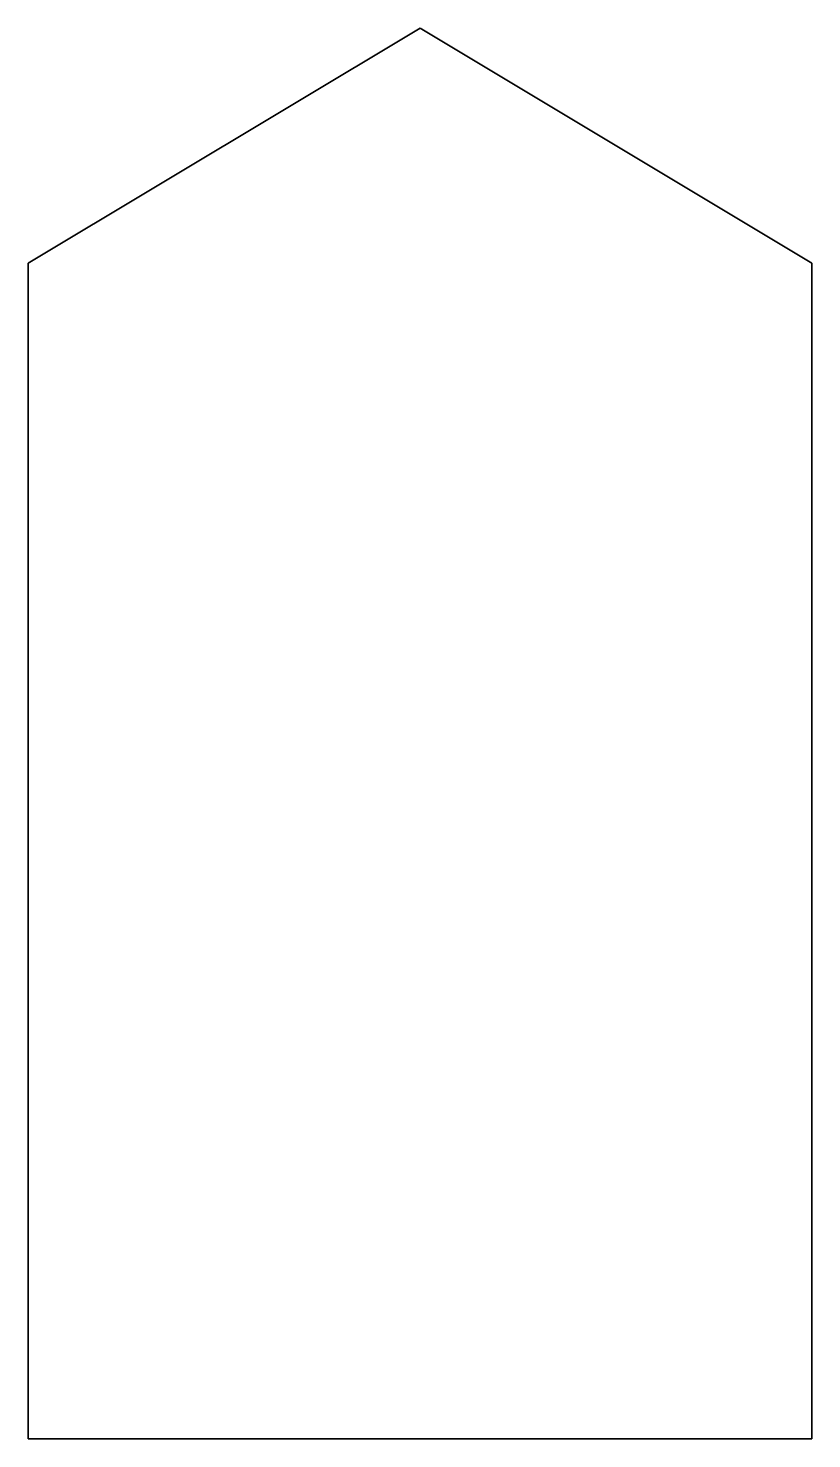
# Model space of a CAD drawing. Header units: millimetres. Extents: x 0 to 100, y 0 to 180.
import ezdxf

# ---------------------------------------------------------------- set-up
doc = ezdxf.new("R2010")
doc.units = ezdxf.units.MM
doc.layers.get('0').update_dxf_attribs({"lineweight": 35})

msp = doc.modelspace()

# ---------------------------------------------------------------- linework, layer by layer
for p, q in [((0, 150), (50, 180)), ((50, 180), (100, 150)), ((0, 0), (0, 150)), ((100, 0), (100, 150)), ((0, 0), (100, 0))]:
    msp.add_line(p, q)

doc.saveas('drawing.dxf')
